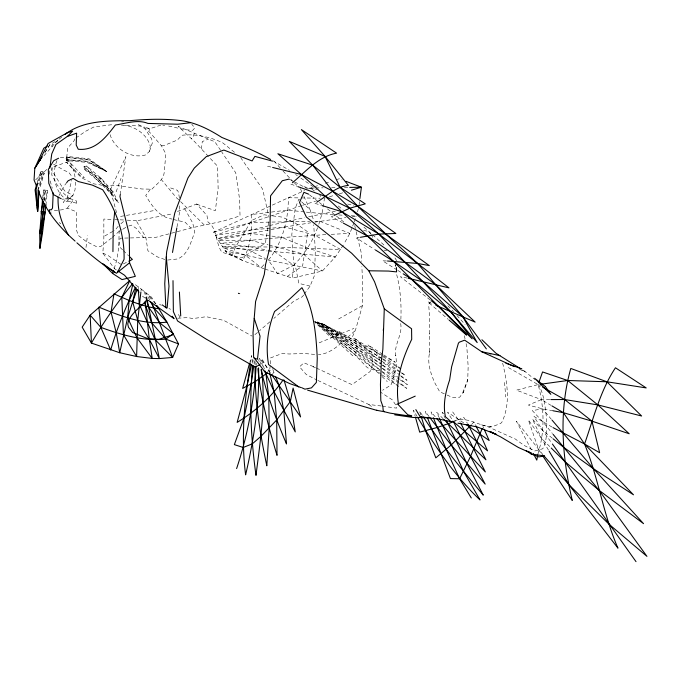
<?xml version="1.0" encoding="UTF-8"?>
<svg xmlns="http://www.w3.org/2000/svg" width="681" height="681" viewBox="0 0 681 681"><rect width="100%" height="100%" fill="white"/><g stroke="black" fill="none" stroke-linecap="round" stroke-linejoin="round"><path stroke-width="0.51" stroke-dasharray="3.4 2.55" d="M255.111 364.973L255.111 360.802M444.318 393.788L439.722 391.83L434.716 382.696C430.715 373.452 427.225 363.433 429.473 353.286L429.234 311.753L428.621 304.322L430.528 301.896M316.435 368.072L351.983 384.646L369.851 371.732L371.707 369.204L373.12 355.014L355.899 339.215L352.137 337.512L355.618 329.587L362.335 306.007L362.573 281.04L361.849 266.56M429.473 353.286L429.49 351.081M111.565 238.027L100.669 246.531L96.081 246.462L85.797 241.185L78.247 235.388L76.204 229.114L76.63 211.851L67.3 208.148L62.397 209.739L51.756 211.016M119.184 230.289L118.775 246.122L122.554 249.825M447.042 395.048L452.124 397.287L459.658 397.219L463.472 392.222L467.728 380.185L468.162 366.352L466.817 346.978L465.906 342.798M400.683 323.518C402.829 334.967 393.618 344.637 395.814 355.874L396.751 365.101L391.694 383.267L390.877 385.046L382.611 390.247M400.871 319.338C401.509 303.947 400.402 288.284 396.359 273.387M270.263 363.901L270.57 357.908L282.326 353.422L289.042 353.992L304.492 353.516L315.38 354.486M49.466 174.217L49.704 170.114M66.287 159.643L66.432 157.345L67.317 156.485L89.058 158.792L106.798 171.595L86.989 162.376L66.729 160.588L66.287 159.643L86.989 161.184L106.798 171.595L89.058 159.984L71.905 158.111L67.759 157.43L67.317 156.485M66.729 160.588L67.615 159.729L67.759 157.43M256.175 365.254L256.311 363.194M395.601 266.339L395.814 263.326M116.289 269.897L114.638 268.833L102.805 253.128L103.844 239.55L103.844 219.061L114.033 219.537M75.617 182.074L75.029 189.701L72.935 195.592L69.649 198.809L62.09 199.192M68.355 161.525L52.045 167.432L51.807 170.463L64.159 190.152L65.35 191.565L72.637 195.158L67.3 201.057L63.18 202.402L67.3 197.55L71.718 180.405M252.821 363.322L253.153 359.193M264.994 269.063L292.413 278.163L293.724 265.292C304.867 254.013 313.371 240.291 318.436 225.266M42.648 198.256L43.533 190.033L47.525 190.348L45.95 204.819M270.17 365.893L269.599 370.966L267.659 371.298M44.282 200.333L45.431 189.854L43.414 200.223M201.423 148.96L202.291 141.537L208.505 139.128M86.002 247.475L87.432 235.541M140.993 291.119L141.265 289.11L133.944 283.568M359.074 204.717L359.491 201.627M254.056 363.977L254.515 360.828M120.273 194.511L125.874 156.656L110.348 189.863L116.911 213.894M250.574 362.718L251.689 355.576L249.774 362.539M110.092 134.608C114.153 148.816 131.297 159.277 145.717 154.885L149.445 151.42L150.271 146.253C147.275 134.498 135.434 126.572 123.806 125.134M268.935 221.776L265.343 243.253L241.925 257.699L240.631 257.835L221.972 252.276C215.349 243.466 217.639 228.373 207.96 221.98L206.981 215.519L196.664 204.028M176.992 226.901L179.512 212.591L179.486 205.483M537.947 453.946C545.004 431.448 544.34 407.229 538.118 384.595L507.515 367.093M45.167 201.61L47.525 190.348L43.533 190.033L44.308 200.52M252.064 362.326L252.736 359.21M37.157 182.951L40.111 172.54L40.996 171.68L42.92 171.765L38.706 187.607M357.516 211.927L358.802 206.777M42.92 171.765L44.256 173.221L43.363 174.072L39.524 186.534M40.996 171.68L38.042 182.27M40.264 186.62L44.256 173.221M114.195 268.654L116.851 259.87L120.111 238.188L129.339 237.967M196.766 204.206L215.332 210.693L218.141 188.756L217.554 166.215L209.135 157.217M194.315 133.178L192.732 137.903L191.267 138.532M149.445 151.42L152.391 142.746L151.693 138.941L144.849 128.573L136.353 123.261M56.94 160.605C51.867 173.076 54.046 190.85 65.589 198.946L69.649 198.809M272.264 375.546L274.145 370.234M463.335 392.545L462.859 392.358L467.745 379.777M40.111 172.54L41.447 173.987L38.187 183.887M116.119 191.829L120.997 178.431M74.859 138.924L74.263 140.507L67.691 147.973L66.432 160.214L68.381 160.869L84.342 177.647L81.822 177L66.695 162.316L74.859 171.34L82.026 178.047L93.569 183.81L107.309 186.083L115.864 185.385L141.971 188.995L151.906 189.182C156.392 184.159 163.423 179.929 164.189 172.676L165.849 153.829L161.44 145.802L150.297 132.923L144.363 127.117L141.767 126.087L121.431 125.151M353.907 222.806L349.855 233.413L343.811 244.173M354.273 221.836L356.486 216.056M318.819 224.279L321.943 213.894L324.488 198.265L326.505 198.767M232.068 255.75L235.337 247.339L251.647 220.431L264.126 214.787L269.199 215.443M304.186 294.235L310.068 286.105L314.639 275.09L315.303 249.825L313.711 224.781M59.043 195.473L63.691 186.543L66.832 182.44M343.309 245.075L335.265 257.035L322.385 270.987L292.413 278.163M44.946 152.391L50.019 144.449L57.706 140.184L43.218 156.647M44.835 152.459L50.019 144.449M269.029 245.049L303.488 254.039L322.385 270.987L293.724 265.292L277.473 273.515L268.374 260.091C282.632 242.657 288.386 219.929 288.361 197.728L304.611 190.561M303.598 295.052L302.424 296.678L293.613 301.3L273.864 318.393M150.297 189.284L145.734 195.498C151.854 205.73 159.235 217.222 172.072 219.061M67.3 208.148L72.637 200.895L64.159 193.889L56.778 184.355L51.807 175.034L52.045 167.432M395.814 355.874L395.738 355.116M118.171 226.288L115.361 229.829L113.693 230.85M471.652 424.416L473.797 422.067L475.27 424.808M234.477 152.28L222.542 142.678C209.918 136.966 195.898 133.646 181.895 135.264L177.383 140.039L164.751 145.215L161.44 145.802M264.041 264.654L261.155 267.693L242.632 260.491L227.224 253.579L218.32 240.35L213.664 232.136L288.361 197.728L300.049 197.907M338.653 318.946L362.335 305.709M35.565 179.912L46.912 169.297M354.733 331.068C343.726 340.023 333.401 353.533 318.342 354.75M269.804 373.29L269.327 371.256L272.434 368.489M111.19 193.847L110.943 192.102L101.111 178.32L84.265 169.135L86.674 166.045L111.19 193.847L113.284 192.008L101.111 178.32L86.674 166.045L84.027 166.658L84.265 169.135L98.498 181.257L111.19 193.847L118.409 203.006L113.284 192.008L98.498 181.257L84.027 166.658L98.055 178.805L110.943 192.102L118.409 203.006M269.889 321.824L259.589 330.694M112.322 237.38L118.724 231.702L122.137 229.625M254.89 334.677L258.806 331.358M120.903 223.743L124.529 220.678M164.793 259.478L157.337 256.865L147.947 250.795L145.777 236.997L136.328 220.874L169.935 214.37L172.753 213.281M59.043 139.23L61.962 136.924M429.6 334.277L429.592 333.349M75.863 138.005L85.466 131.373L93.569 127.117L110.943 124.793L113.897 124.929M287.152 276.52L302.619 265.913L307.786 231.889L294.532 222.525L281.908 217.077L271.234 215.698M313.677 366.736L313.073 366.838L315.516 367.629M57.962 140.737L53.067 143.972L51.807 145.513L52.275 148.126M112.859 231.361L103.844 236.52M122.989 229.105L126.402 227.02M123.389 263.922L127.883 261.683M333.315 215.843L331.409 216.754L342.415 222.636M308.442 188.875L313.337 187.071M319.134 342.849L353.882 328.421M177.452 211.459L196.852 203.951M128.726 226.066L131.476 225.105L136.183 228.339L143.7 237.626M314.333 186.747L318.316 185.47M325.28 183.232L330.251 181.64M336.227 179.716L339.215 178.762L342.109 179.861M301.632 205.594L251.536 222.44L215.528 235.388L251.229 229.914L284.871 226.986L310.928 222.772M302.619 205.279L315.541 201.133M329.476 196.766L334.465 195.277M339.453 193.787L343.445 192.595M160.759 125.142L149.769 128.743L145.734 127.398L149.156 128.947L150.297 132.923M213.664 232.136L251.536 222.44L309.71 221.402M454.014 421.028C466.204 415.853 477.5 425.446 489.682 426.527L491.81 426.893L500.62 423.463L501.812 422.331C510.903 403.765 507.141 381.726 502.493 362.488M268.654 225.76L217.392 238.639L250.983 233.464L284.871 226.986L314.622 235.158L340.798 249.561L277.005 247.109L222.287 246.479L247.578 249.433L267.182 250.948M269.685 225.513L304.594 217.622M462.859 392.358L463.472 392.222M308.672 216.745L336.278 211.127M359.449 237.49L356.546 238.095L374.507 249.382M120.554 216.413L154.859 210.438M314.945 222.125L346.05 217.554M399.926 372.115L357.108 346.476L319.134 322.454L356.631 350.732L380.1 370.072L376.108 370.719L367.459 367.774L354.324 354.171L316.095 321.423L335.043 335.512L380.781 367.153L357.125 348.723L336.806 333.818L320.734 323.092L382.024 358.376M352.315 216.652L355.448 216.2M167.654 260.04L177.698 258.959C188.611 254.192 190.637 241.959 194.8 232.178L192.732 223.053L185.172 209.484L184.023 208.914M267.982 238.571L220.406 243.423L248.625 246.479L267.182 250.097M269.029 238.478L326.02 234.587M177.715 318.223L187.939 317.559L192.68 318.597L206.241 316.716L223.853 320.402L252.106 336.116M121.559 121.873L123.636 121.737M331.196 234.332L349.855 233.413L319.968 221.308L314.835 221.351M110.943 192.102L113.284 192.008M60.328 157.498L64.389 157.362C72.05 162.069 74.621 171.586 75.361 180.031M130.36 237.941L155.889 237.328L191.974 227.769L223.462 221.027L240.027 215.903L239.584 199.261L235.737 172.795L221.836 152.135M314.605 187.965L310.349 188.033L315.337 191.642M315.669 187.947L323.117 187.828M331.621 187.692L335.878 187.624M344.39 187.488L348.646 187.42M549.814 399.585L541.378 399.619L516.385 390.145L538.118 384.595L540.859 386.136M301.113 197.916L311.736 198.077M312.8 198.094L320.232 198.197M386.493 260.959L382.569 260.806L396.912 269.855M41.447 173.987L43.363 174.072M115.055 219.588L119.132 219.776M120.154 219.827L125.253 220.065M127.228 220.159L136.668 220.601M333.46 214.609L305.352 212.038M338.687 214.941L342.875 215.205M351.251 215.724L355.439 215.988M268.212 251.034L335.265 257.035L307.667 248.012L281.653 237.354L250.983 233.464L218.32 240.35L250.106 240.172L268.033 244.794M66.432 157.345L88.019 159.388L106.798 171.595M317.865 380.458L368.761 404.471L381.3 406.004M88.019 161.78L67.615 159.729M304.313 211.919L287.714 210.063L251.246 214.566C252.225 230.246 250.693 246.658 242.632 260.491L225.326 250.897L265.36 259.444M491.188 426.808L489.682 426.527M162.802 125.091L164.742 125.406M168.624 126.028L185.172 129.739L192.732 130.275L194.8 127.943L191.761 124.214M382.339 406.174L396.546 408.132L396.402 406.029L392.435 399.934L380.841 392.358M363.611 230.518L368.727 231.378L371.707 235.09M552.981 410.762L542.561 408.838L528.362 405.084L541.378 399.619L551.065 405.365M268.212 250.302L274.4 251.51L293.724 265.292L268.374 260.091M407.272 278.095L400.309 276.682L430.281 300.006M67.3 201.057L76.63 203.176L76.595 204.351L76.63 201.048L67.3 197.55M303.879 186.696L316.81 189.718M267.531 166.215L271.634 167.22M347.702 204.019L353.754 205.526M310.068 286.105L298.823 283.381L295.792 267.982L293.528 261.683L291.817 234.409L295.265 208.224L298.823 199.201L310.068 209.765L313.388 219.571M383.939 250.072L386.808 250.829M314.997 203.355L320.972 205.211M481.586 424.808L488.234 426.885L515.338 439.041L523.817 445.238L534.755 450.984L542.791 448.762C548.103 438.998 546.119 427.685 546.426 416.959C544.817 405.799 544.281 394.444 538.339 384.467M173.374 219.503L185.172 222.236L190.884 228.058M170.625 187.939L177.469 190.305L178.499 192.493L179.461 198.384M290.889 184.142L296.822 186.254M264.041 268.723L261.155 267.693L245.305 255.154L223.24 247.824L247.578 249.433L265.539 258.635M168.939 308.544L170.625 309.276M431.311 303.292L427.668 301.7L448.302 319.415M159.482 304.424L161.423 305.267M102.805 253.128L107.836 255.341L121.584 264.824M519.569 369.323L525.111 371.783L522.548 370.072M313.405 366.608L303.939 362.837L299.521 366.795L306.339 374.584L316.929 379.989M90.828 163.236L102.959 169.552M289.042 179.086L293.681 181.461M294.609 181.938L308.11 189.071M382.45 355.422L322.283 323.654L337.342 332.898L357.108 346.476L380.781 363.909L357.125 348.723L317.584 321.892L355.848 352.656L381.317 375.801M383.36 355.908L395.278 362.266L383.803 354.98M323.713 324.207L337.648 331.809L356.572 343.99L382.509 362.215M552.155 427.123L533.981 416.517L542.706 430.435L551.814 443.169M272.97 160.776L289.51 170.318M382.926 358.878L400.896 368.881M53.569 164.172L64.159 170.378L68.79 172.387L72.637 177.494M400.837 372.652L405.365 375.333L401.024 372.277M382.526 364.999L397.398 374.286M400.888 376.474L407.008 380.296L401.1 375.929M397.806 270.425L402.292 273.251M382.918 354.418L367.91 344.892L376.031 352L382.05 356.035M467.294 379.896L467.728 380.185M382.56 368.319L399.415 379.377M400.3 379.955L407.4 384.62L399.909 378.789M382.909 356.614L400.973 368.727M463.701 422.858L447.477 412.167L453.546 421.811L463.744 417.291L467.413 423.318M295.605 174.498L297.35 175.689M300.832 178.081L314.418 187.581M381.811 371.256L398.981 383.062M399.832 383.65L406.702 388.374L400.224 383.062M381.317 374.363L354.324 354.171L313.558 320.964M382.186 374.967L398.666 386.502M381.913 358.819L355.695 341.343L337.836 330.728C337.716 334.405 334.082 336.448 330.975 337.41L315.048 322.445M382.782 359.432L400.156 371.664M380.1 370.072L333.877 336.193L314.435 320.862M142.431 296.15L144.934 297.946M383.36 362.837L400.258 375.308M368.761 404.471L373.469 407.97M141.265 289.11L151.582 297.256L156.17 304.33M309.404 194.775L313.405 197.873M59.247 222.542L60.813 223.76M382.441 365.203L399.083 378.142M315.32 199.371L318.555 201.908M319.372 202.546L321.798 204.445M327.467 208.888L335.597 215.383M523.817 370.634L535.155 379.734M336.423 216.047L343.871 222.049M552.393 438.241L542.706 430.435L532.355 418.994L541.667 438.547L548.605 450.294M338.287 205.985L343.096 209.893M382.407 368.481L399.406 382.399M443.782 413.69L442.156 412.337L445.425 418.543M363.935 227.173L371.809 234.077M372.575 234.749L384.944 245.918M382.416 372.124L397.891 385.821M315.218 321.56L352.681 355.695C358.853 351.932 357.678 343.573 354.137 338.372L376.031 352L378.432 356.376L380.577 363.016M294.362 182.891L297.359 185.76M382.067 376.525L387.276 381.607M123.312 250.565L128.598 255.741M549.754 446.557L541.667 438.547L528.362 419.939L538.714 449.818L541.029 453.308M178.754 199.72L176.473 197.813L161.44 179.69M443.178 418.781L436.683 412.252L438.853 417.036M447.817 305.735L453.512 311.719M283.015 171.016L293.613 182.176M180.627 201.619L204.368 225.113M208.437 156.468L194.332 141.376L178.218 126.436L214.89 141.801L221.257 151.276M280.249 168.037L274.528 161.644M456.917 315.473L465.08 324.496M542.825 454.567L516.385 421.216L532.414 451.801M435.193 416.763L431.064 411.911L432.963 416.798M551.397 419.343L542.561 408.838L532.355 410.634L543.149 422.152L552.427 433.525M452.652 411.911L460.22 422.271M155.438 303.922L148.85 295.043L151.003 300.576M429.039 416.551L425.302 411.486L427.03 416.414M264.373 369.042L261.104 358.972L270.485 372.933M422.382 415.384L419.53 411.06L420.747 415.001M395.159 265.079L395.891 266.203M396.751 260.814L393.907 256.218M240.631 157.558L262.636 189.173L269.012 217.256M262.372 359.628L269.327 371.256M417.164 416.525L413.469 410.294L415.163 416.253M149.565 299.81L145.734 292.575L146.466 296.627M178.499 314.469L179.461 316.359L179.512 319.602M300.364 188.628L302.126 192.468M303.888 196.315L310.068 209.765M371.903 235.694L372.686 237.397M482.965 426.51L483.799 428.375M262.806 366.233L259.606 358.385L260.627 364.463M272.809 369.434L274.664 374.175M50.198 180.967L52.25 188.22M144.363 291.468L145.938 297.58M356.137 231.702L361.126 252.285L361.594 261.393M258.678 359.628L259.146 361.628M354.733 225.658L355.388 228.612M464.374 335.724L465.029 338.755M504.553 382.458L505.736 396.972M138.149 286.641L138.277 288.701M101.111 178.32L98.498 181.257L98.055 178.805L101.111 178.32M239.976 293.579L239.286 293.843L238.146 293.043L239.976 293.579M320.649 196.102L319.866 195.745L320.649 196.102"/><path stroke-width="1.02" d="M255.103 367.068C254.609 400.309 259.955 433.354 266.807 465.787L269.191 428.332L268.791 397.466L266.007 374.082L265.02 371.06M112.935 251.63L113.208 226.441L114.697 211.885M173.008 280.64L173.366 311.634L177.562 320.955L206.164 339.095L255.256 367.093L259.572 364.854L264.739 371.809L289.859 383.658L301.138 387.591M384.28 308.834L382.867 349.251L381.437 360.266L380.441 384.399L380.824 400.692L382.867 406.404L383.182 410.532L384.28 411.707L389.941 413.112L411.571 416.338L411.716 415.844L407.766 414.738L398.453 404.863L398.385 403.671C394.886 381.139 402.165 359.151 411.716 339.317L411.571 328.761L384.28 308.834L374.584 281.84L368.761 270.774L351.677 253.238L306.339 216.992L299.521 202.461L303.939 192.314L308.604 194.162M49.824 168.054L51.756 153.915L55.961 144.44L67.3 136.481L72.637 131.135L67.257 132.786L64.933 134.583M166.292 256.907L164.751 283.747L165.832 307.122L166.292 307.914L167.151 307.914L168.99 286.148L166.292 256.907L166.666 251.842L174.796 212.957L187.939 177.971L194.238 168.147L206.241 156.656L223.853 150.05L252.106 160.946L254.89 156.383L272.553 161.133M37.898 202.674L37.6 211.553L35.089 189.948L36.893 183.827M39.166 190.842L37.6 211.553L37.302 207.45M256.107 366.276C254.158 401.041 247.595 435.559 236.613 468.588M42.537 199.286L39.702 233.242L39.941 248.301L42.418 233.549L45.95 204.819M53.212 192.868L52.531 208.054L51.441 209.714L49.228 209.816L50.036 213.23L51.024 213.136M39.941 248.301L43.942 203.474M259.572 364.854L253.613 357.304L253.034 332.566L255.596 301.504L264.296 274.349L265.581 264.492L269.599 248.565L270.57 195.839L282.326 180.72L289.042 179.086M252.66 365.382C249.059 402.003 250.948 438.99 255.996 475.381C260.346 440.403 266.05 404.744 261.47 369.536M140.865 292.123L137.749 320.436L136.617 356.521L152.203 358.436L159.371 358.581L172.642 357.44L178.516 343.922L166.905 322.113L157.311 306.101M359.9 198.546L361.407 187.215L345.965 181.333M253.749 366.08L251.161 383.956L244.079 417.819L234.358 444.625L243.177 447.468L252.302 443.859L260.985 436.317L276.699 419.973L290.378 401.458L293.102 388.085L300.585 416.934L271.634 374.618M120.273 194.511L119.958 196.613L129.271 234.255L129.569 262.772L135.34 276.341L122.027 279.593L112.714 273.532L102.959 263.794L116.408 273.268L129.569 262.772M250.412 363.739C244.453 400.368 240.827 437.874 245.628 474.853C253.672 439.841 259.674 403.893 258.576 367.859M172.506 252.464L176.813 227.922M537.752 454.976L536.79 460.143L533.393 453.657M44.742 203.662L39.702 233.242L41.005 233.736L45.159 212.055L41.209 211.621L43.218 201.261M383.318 330.66L383.369 329.195M251.612 364.395L246.897 386.178L237.15 422.399C255.06 411.418 271.336 397.338 283.134 379.845M132.897 283.986L129.169 300.389L127.636 317.772L119.728 352.741L136.617 356.521L123.448 334.771L121.788 297.35L129.841 280.529L90.164 315.15L82.171 327.161L91.433 343.088L119.728 352.741L116.196 332.677L111.02 312.077L113.999 293.809C128.394 300.381 143.197 306.773 159.031 308.757L156.639 305.531M135.945 287.442L132.659 301.777L127.636 317.772L136.915 337.75L152.203 358.436L149.335 339.419L145.13 301.964M37.821 183.163L36.119 189.352L37.6 211.553L38.187 189.352L38.706 187.607M249.493 363.535L242.64 388.408L255.077 381.683L267.335 372.95M112.714 273.532L113.599 270.604M538.807 382.645L542.561 371.954L567.699 380.492L606.882 381.777L646.209 387.923L615.454 367.774C600.165 390.783 593.611 418.202 584.553 444.012C598.471 477.824 603.23 514.598 617.965 548.162L568.873 484.642L543.515 455.359M137.119 289.476L132.659 301.777L137.749 320.436L149.335 339.419L159.371 358.581L146.653 297.64M482.267 428.366L470.545 456.389L459.607 478.76L471.286 497.964M135.502 287.263C125.33 307.378 117.064 328.429 110.654 350.043L100.856 327.374L90.164 315.15L91.433 343.088C103.384 322.173 117.311 302.449 132.497 283.764M117.464 272.434L124.07 259.308C124.657 234.383 116.485 210.25 102.678 189.752L92.241 185.07L78.255 181.546L73.156 178.413L68.091 180.805L66.832 182.44M42.12 156.8L34.791 168.267L34.05 179.963L36.391 185.734M41.958 156.902L34.791 168.267L43.805 148.203L47.355 146.057M145.938 297.58L148.313 306.748L159.686 322.845L173.314 333.647L172.506 334.958L158.707 339.342L147.377 338.5L132.684 332.532L128.488 327.297L127.739 323.952C129.765 313.694 139.928 308.178 146.117 300.602M40.46 159.788L39.081 161.354L48.096 143.512L67.172 132.838M453.001 421.292L451.001 421.667L445.425 416.755C442.761 404.412 445.672 391.694 449.622 379.989L451.631 366.77L458.39 343.267L459.207 342.228L464.663 340.168L481.586 351.668L499.973 355.661M470.946 425.199L451.18 445.033L435.797 457.845L425.599 430.775L421.352 416.976M292.387 182.763C305.897 171.45 318.478 156.426 336.584 153.157L301.394 129.594L325.05 156.4L348.408 185.428C335.852 186.509 327.025 196.094 316.742 202.197M173.314 333.647L165.849 339.121C143.589 341.445 121.541 334.933 100.856 327.374L98.864 307.14C120.307 315.856 143.291 325.135 166.905 322.113L153.872 307.948L150.518 301.615M67.257 132.786C85.636 120.179 108.951 120.954 130.309 120.631C147.224 119.115 164.283 118.579 181.172 120.631C196 122.597 209.365 129.543 221.836 137.451C238.367 144.202 255.052 150.68 270.638 159.473M58.575 158.23L53.705 160.716L48.325 169.45L48.794 183.317L53.476 194.596L61.23 198.733M128.786 261.232L132.378 259.444L129.356 256.482M334.269 215.383L349.745 208.216L365.271 203.866L340.134 187.301L312.775 165.194L289.263 141.376L325.05 156.4L340.134 187.301L357.729 206.173L385.378 233.574L417.615 263.453L448.958 287.867L408.268 278.299M396.759 404.395L415.248 396.121M475.755 425.719L480.156 433.933L487.553 450.839L453.546 421.811L437.134 427.532L419.683 432.146L415.444 417.24M67.3 136.481L76.63 133.153L76.204 145.053L78.247 149.241C95.349 151.088 106.176 137.051 115.361 124.998C125.789 123.474 137.868 119.141 147.947 123.431L177.698 124.206L190.544 122.725M351.43 190.203L361.407 187.215L349.711 187.403M360.411 237.294L378.874 234.085L395.874 233.489L357.729 206.173L332.592 191.148L301.394 174.498L277.882 153.753L312.775 165.194L332.592 191.148L349.745 208.216L378.874 234.085L417.615 263.453L462.859 316.725L486.37 348.91M540.161 384.314L567.699 380.492L597.858 404.914L629.21 433.763L591.942 421.13L563.408 412.677L552.981 410.762M41.005 233.736L42.418 233.549L42.299 231.463M377.265 410.456L376.61 410.294L384.28 411.707M550.869 399.585L564.592 399.534L597.858 404.914L641.63 416.006L606.882 381.777L570.797 368.455C558.59 411.511 562.055 457.36 572.278 500.441L542.187 455.053M368.761 270.774L388.553 271.072L396.546 271.898L396.436 267.539M428.017 417.759L412.882 417.462L394.691 414.814M387.472 261.002L417.615 263.453L429.294 265.59L349.745 208.216L325.492 196.434L297.81 186.603M489.682 353.533L490.805 353.865M415.836 409.604L420.271 416.951L428.077 417.632M420.271 416.951L439.049 419.079L451.001 421.667M531.171 453.997L544.63 455.964L538.858 456.9L531.171 453.997L526.09 450.507M457.981 423.182L477.202 426.936L496.568 434.538L491.188 431.975M313.405 197.873L313.703 198.094M272.655 167.475L301.394 174.498C358.453 225.905 413.086 279.959 466.553 335.078L449.094 320.096M376.916 410.405L307.599 390.145M321.968 205.526L341.905 211.723L378.874 234.085L450.439 311.43L477.202 342.594L462.859 316.725L422.935 281.551L393.363 261.232L375.401 249.944M505.889 363.254L521.859 368.881M254.226 358.061L257.486 359.27L260.048 336.133L254.226 318.47M178.516 343.922L165.849 339.121L151.446 322.496L144.585 302.628M435.874 305.284L475.134 322.104L435.5 284.539L405.042 262.176L367.187 235.881L343.335 223.13M301.93 387.821L304.926 389.166L311.472 387.872L316.367 382.424L317.261 358.189C316.061 334.013 313.924 309.208 301.93 287.663L285.177 303.224L274.588 311.489C267.795 328.319 265.488 346.569 268.552 364.522L298.746 386.902M514.385 366.642L481.586 351.668M489.596 431.371L500.714 436.921L518.309 447.426L531.767 453.486L528.158 451.341M553.057 427.617L584.553 444.012L599.629 452.72L591.942 421.13L564.592 399.534L542.689 387.166M551.95 405.885L563.408 412.677L584.553 444.012L633.492 494.806L593.721 468.937L563.706 447.34L553.202 438.887M403.186 273.813L411.256 278.904L450.439 311.43L472.171 338.832L438.607 306.476L431.116 300.653M117.941 270.97L124.546 275.235L138.992 292.132M114.697 272.213C101.103 263.794 88.888 253.349 76.902 242.828M520.846 368.923L495.981 353.26L481.935 339.742M466.187 424.535L489.179 440.513L484.208 429.311M148.262 300.338L174.081 318.691L172.157 316.222M166.292 307.914L162.265 304.901M38.34 190.552C45.372 210.523 59.324 227.241 75.055 241.074M551.218 448.013L565.179 461.854L599.042 490.277L643.545 523.663L593.721 468.937L552.078 420.151M443.893 419.513L485.928 459.803L467.941 424.178M436.564 418.381L455.912 440.428L485.332 471.924L460.722 423.19M553.091 434.342L599.042 490.277L646.95 556.36L608.95 524.174L568.873 484.642L549.141 451.205M429.66 417.402L451.18 445.033L485.187 484.131L470.545 456.389L453.546 421.811M636.011 561.646L552.427 444.021M423.522 417.121C441.245 444.727 462.314 469.975 483.263 495.147L466.996 463.727L446.353 420.313M417.691 417.419C435.457 446.983 454.874 476.07 480.011 499.931L463.446 471.243L439.288 417.998M68.509 235.056C61.537 223.496 57.493 210.812 58.106 197.167M264.807 371.136L274.077 391.618L295.248 431.916L290.378 401.458L284.011 380.049M275.779 377.019L279.133 385.548L283.832 410.992L286.488 443.969C276.282 419.828 267.012 395.176 261.027 369.621M151.718 302.415L172.642 357.44L155.123 339.691L139.256 304.169L138.345 289.731M433.337 417.768L446.149 449.307L459.607 478.76L450.439 478.59L427.37 417.402M269.804 373.29L274.077 391.618L276.699 419.973L277.014 455.351C268.51 426.987 260.67 398.172 257.903 368.608M36.893 201.474L37.123 204.896M179.401 292.055L180.729 316.044M41.209 211.621L41.32 213.715M545.37 386.553L534.576 378.278L550.835 394.325L545.37 386.553"/></g></svg>
